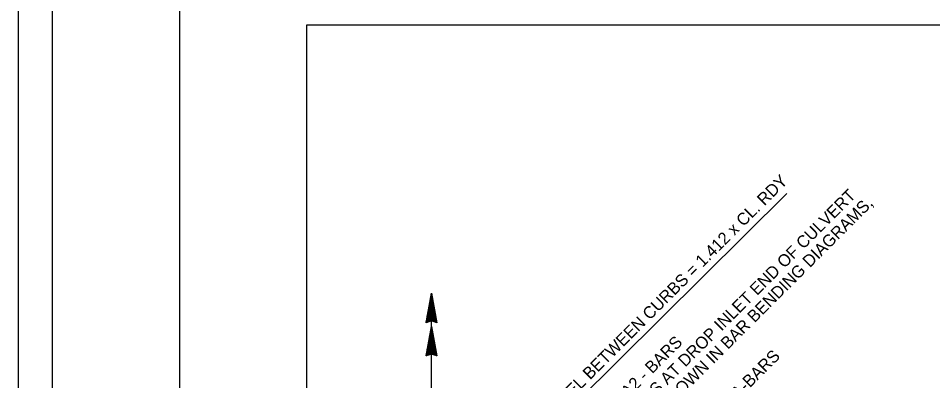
# Model space of a CAD drawing. Extents: x 294 to 663, y -49 to 231.
# Drawn here: x 294.3 to 402.1, y 131.8 to 174.5 of the extents above; entities that cross this region are included whole.
import ezdxf

# ---------------------------------------------------------------- set-up
doc = ezdxf.new("R2010")
doc.units = 0
doc.layers.add('Level 1', color=7, linetype='Continuous')

msp = doc.modelspace()

# ---------------------------------------------------------------- linework, layer by layer
at = {"layer": 'Level 1'}
for p, q in [((298.34, -43.79), (298.34, 186.23)), ((313.34, -38.79), (313.34, 181.23)), ((328.34, 173.72), (653.37, 173.72)), ((328.34, -31.29), (328.34, 173.72)), ((346.69, 115.99), (384.9, 153.84)), ((342.85, 138.78), (342.85, 141.17)), ((343.2, 141.17), (342.85, 141.17)), ((343.19, 141.22), (342.86, 141.22)), ((343.19, 141.19), (342.86, 141.19)), ((343.18, 141.27), (342.87, 141.27)), ((343.18, 141.25), (342.87, 141.25)), ((343.17, 141.32), (342.88, 141.32)), ((342.88, 138.79), (342.88, 141.3)), ((343.17, 141.3), (342.88, 141.3)), ((343.16, 141.37), (342.89, 141.37)), ((343.16, 141.35), (342.89, 141.35)), ((342.9, 138.8), (342.9, 141.44)), ((343.15, 141.42), (342.9, 141.42)), ((343.15, 141.4), (342.9, 141.4)), ((343.14, 141.47), (342.91, 141.47)), ((343.14, 141.45), (342.91, 141.45)), ((343.13, 141.53), (342.92, 141.53)), ((343.13, 141.5), (342.92, 141.5)), ((343.12, 141.6), (342.93, 141.6)), ((343.12, 141.58), (342.93, 141.58)), ((342.93, 138.81), (342.93, 141.57)), ((343.13, 141.55), (342.93, 141.55)), ((343.11, 141.65), (342.94, 141.65)), ((343.11, 141.63), (342.94, 141.63)), ((342.95, 138.82), (342.95, 141.71)), ((343.1, 141.7), (342.95, 141.7)), ((343.1, 141.68), (342.95, 141.68)), ((343.09, 141.75), (342.96, 141.75)), ((343.09, 141.73), (342.96, 141.73)), ((343.08, 141.8), (342.97, 141.8)), ((343.08, 141.78), (342.97, 141.78)), ((343.07, 141.86), (342.98, 141.86)), ((342.98, 138.83), (342.98, 141.84)), ((343.07, 141.83), (342.98, 141.83)), ((343.06, 141.91), (342.99, 141.91)), ((343.06, 141.88), (342.99, 141.88)), ((343.05, 141.96), (343, 141.96)), ((343.06, 141.93), (343, 141.93)), ((343.04, 142.01), (343.01, 142.01)), ((343.05, 141.98), (343.01, 141.98)), ((343.01, 138.84), (343.01, 141.97)), ((343.03, 142.06), (343.02, 142.06)), ((343.04, 142.03), (343.02, 142.03)), ((343.03, 142.08), (343.03, 142.08)), ((343.03, 138.83), (343.03, 142.07)), ((343.06, 138.82), (343.06, 141.93)), ((343.08, 138.81), (343.08, 141.79)), ((343.11, 138.8), (343.11, 141.65)), ((343.13, 138.8), (343.13, 141.51)), ((343.16, 138.79), (343.16, 141.37)), ((343.18, 138.78), (343.18, 141.23)), ((342.65, 138.71), (342.65, 140.1)), ((343.39, 140.1), (342.65, 140.1)), ((343.38, 140.15), (342.66, 140.15)), ((343.39, 140.13), (342.66, 140.13)), ((343.37, 140.23), (342.67, 140.23)), ((343.37, 140.2), (342.67, 140.2)), ((343.38, 140.18), (342.67, 140.18)), ((343.36, 140.28), (342.68, 140.28)), ((343.36, 140.25), (342.68, 140.25)), ((342.68, 138.72), (342.68, 140.23)), ((343.35, 140.33), (342.69, 140.33)), ((343.35, 140.31), (342.69, 140.31)), ((343.34, 140.38), (342.7, 140.38)), ((342.7, 138.73), (342.7, 140.37)), ((343.34, 140.36), (342.7, 140.36)), ((343.33, 140.43), (342.71, 140.43)), ((343.33, 140.41), (342.71, 140.41)), ((343.32, 140.48), (342.72, 140.48)), ((343.33, 140.46), (342.72, 140.46)), ((343.31, 140.53), (342.73, 140.53)), ((343.32, 140.51), (342.73, 140.51)), ((342.73, 138.74), (342.73, 140.5)), ((343.3, 140.58), (342.74, 140.58)), ((343.31, 140.56), (342.74, 140.56)), ((343.29, 140.64), (342.75, 140.64)), ((342.75, 138.75), (342.75, 140.63)), ((343.3, 140.61), (342.75, 140.61)), ((343.28, 140.69), (342.76, 140.69)), ((343.29, 140.66), (342.76, 140.66)), ((343.27, 140.74), (342.77, 140.74)), ((343.28, 140.71), (342.77, 140.71)), ((343.26, 140.79), (342.78, 140.79)), ((342.78, 138.76), (342.78, 140.77)), ((343.27, 140.76), (342.78, 140.76)), ((343.25, 140.86), (342.79, 140.86)), ((343.26, 140.84), (342.79, 140.84)), ((343.26, 140.81), (342.79, 140.81)), ((343.24, 140.92), (342.8, 140.92)), ((342.8, 138.77), (342.8, 140.9)), ((343.25, 140.89), (342.8, 140.89)), ((343.23, 140.97), (342.81, 140.97)), ((343.24, 140.94), (342.81, 140.94)), ((343.22, 141.02), (342.82, 141.02)), ((343.23, 140.99), (342.82, 140.99)), ((343.21, 141.07), (342.83, 141.07)), ((342.83, 138.78), (342.83, 141.04)), ((343.22, 141.04), (342.83, 141.04)), ((343.2, 141.12), (342.84, 141.12)), ((343.21, 141.09), (342.84, 141.09)), ((343.2, 141.14), (342.85, 141.14)), ((343.21, 138.77), (343.21, 141.09)), ((343.23, 138.76), (343.23, 140.95)), ((343.26, 138.75), (343.26, 140.82)), ((343.29, 138.75), (343.29, 140.68)), ((343.31, 138.74), (343.31, 140.54)), ((343.34, 138.73), (343.34, 140.4)), ((343.36, 138.72), (343.36, 140.26)), ((343.39, 138.71), (343.39, 140.12)), ((343.58, 139.06), (342.45, 139.06)), ((342.45, 138.64), (342.45, 139.03)), ((343.59, 139.03), (342.45, 139.03)), ((343.57, 139.11), (342.46, 139.11)), ((343.58, 139.09), (342.46, 139.09)), ((342.47, 138.65), (342.47, 139.16)), ((343.56, 139.16), (342.47, 139.16)), ((343.57, 139.14), (342.47, 139.14)), ((343.55, 139.21), (342.48, 139.21)), ((343.56, 139.19), (342.48, 139.19)), ((343.54, 139.26), (342.49, 139.26)), ((343.55, 139.24), (342.49, 139.24)), ((343.53, 139.31), (342.5, 139.31)), ((342.5, 138.66), (342.5, 139.3)), ((343.54, 139.29), (342.5, 139.29)), ((343.53, 139.37), (342.51, 139.37)), ((343.53, 139.34), (342.51, 139.34)), ((342.52, 138.67), (342.52, 139.43)), ((343.52, 139.42), (342.52, 139.42)), ((343.52, 139.39), (342.52, 139.39)), ((343.5, 139.49), (342.53, 139.49)), ((343.51, 139.47), (342.53, 139.47)), ((343.51, 139.44), (342.53, 139.44)), ((343.49, 139.54), (342.54, 139.54)), ((343.5, 139.52), (342.54, 139.52)), ((343.48, 139.59), (342.55, 139.59)), ((343.49, 139.57), (342.55, 139.57)), ((342.55, 138.68), (342.55, 139.56)), ((343.47, 139.64), (342.56, 139.64)), ((343.48, 139.62), (342.56, 139.62)), ((342.57, 138.69), (342.57, 139.7)), ((343.47, 139.7), (342.57, 139.7)), ((343.47, 139.67), (342.57, 139.67)), ((343.46, 139.75), (342.58, 139.75)), ((343.46, 139.72), (342.58, 139.72)), ((343.45, 139.8), (342.59, 139.8)), ((343.45, 139.77), (342.59, 139.77)), ((343.44, 139.85), (342.6, 139.85)), ((342.6, 138.7), (342.6, 139.83)), ((343.44, 139.82), (342.6, 139.82)), ((343.43, 139.9), (342.61, 139.9)), ((343.43, 139.87), (342.61, 139.87)), ((342.62, 138.71), (342.62, 139.97)), ((343.42, 139.95), (342.62, 139.95)), ((343.42, 139.92), (342.62, 139.92)), ((343.41, 140), (342.63, 140)), ((343.41, 139.98), (342.63, 139.98)), ((343.4, 140.05), (342.64, 140.05)), ((343.4, 140.03), (342.64, 140.03)), ((343.4, 140.08), (342.65, 140.08)), ((343.41, 138.7), (343.41, 139.98)), ((343.44, 138.69), (343.44, 139.84)), ((343.46, 138.69), (343.46, 139.71)), ((343.49, 138.68), (343.49, 139.57)), ((343.51, 138.67), (343.51, 139.43)), ((343.54, 138.66), (343.54, 139.29)), ((343.56, 138.65), (343.56, 139.15)), ((343.59, 138.64), (343.59, 139.01)), ((342.37, 138.62), (342.37, 138.63)), ((342.4, 138.63), (342.37, 138.63)), ((342.55, 138.68), (342.38, 138.68)), ((342.47, 138.65), (342.38, 138.65)), ((342.77, 138.76), (342.39, 138.76)), ((342.7, 138.73), (342.39, 138.73)), ((342.62, 138.7), (342.39, 138.7)), ((342.92, 138.81), (342.4, 138.81)), ((342.84, 138.78), (342.4, 138.78)), ((342.4, 138.63), (342.4, 138.76)), ((343.62, 138.86), (342.41, 138.86)), ((342.99, 138.83), (342.41, 138.83)), ((343.61, 138.91), (342.42, 138.91)), ((342.42, 138.64), (342.42, 138.89)), ((343.61, 138.88), (342.42, 138.88)), ((343.6, 138.96), (342.43, 138.96)), ((343.6, 138.93), (342.43, 138.93)), ((343.59, 139.01), (342.44, 139.01)), ((343.6, 138.98), (342.44, 138.98)), ((343.07, 137.94), (342.98, 137.94)), ((343.06, 137.99), (342.99, 137.99)), ((343.06, 137.97), (342.99, 137.97)), ((343.05, 138.05), (343, 138.05)), ((343.06, 138.02), (343, 138.02)), ((343.04, 138.1), (343.01, 138.1)), ((343.05, 138.07), (343.01, 138.07)), ((343.01, 134.93), (343.01, 138.06)), ((343.62, 138.83), (343.02, 138.83)), ((343.02, 95.08), (343.02, 138.81)), ((343.03, 138.15), (343.02, 138.15)), ((343.04, 138.12), (343.02, 138.12)), ((343.03, 138.17), (343.03, 138.17)), ((343.03, 134.92), (343.03, 138.15)), ((343.06, 134.91), (343.06, 138.01)), ((343.63, 138.81), (343.1, 138.81)), ((343.63, 138.78), (343.18, 138.78)), ((343.64, 138.76), (343.25, 138.76)), ((343.64, 138.73), (343.33, 138.73)), ((343.65, 138.7), (343.41, 138.7)), ((343.65, 138.68), (343.49, 138.68)), ((343.66, 138.65), (343.56, 138.65)), ((343.62, 138.64), (343.62, 138.87)), ((343.64, 138.63), (343.64, 138.73)), ((343.66, 138.63), (343.64, 138.63)), ((343.26, 136.88), (342.78, 136.88)), ((342.78, 134.85), (342.78, 136.86)), ((343.25, 136.95), (342.79, 136.95)), ((343.26, 136.93), (342.79, 136.93)), ((343.26, 136.9), (342.79, 136.9)), ((343.24, 137), (342.8, 137)), ((342.8, 134.86), (342.8, 136.99)), ((343.25, 136.98), (342.8, 136.98)), ((343.23, 137.05), (342.81, 137.05)), ((343.24, 137.03), (342.81, 137.03)), ((343.22, 137.11), (342.82, 137.11)), ((343.23, 137.08), (342.82, 137.08)), ((343.21, 137.16), (342.83, 137.16)), ((342.83, 134.86), (342.83, 137.13)), ((343.22, 137.13), (342.83, 137.13)), ((343.2, 137.21), (342.84, 137.21)), ((343.21, 137.18), (342.84, 137.18)), ((342.85, 134.87), (342.85, 137.26)), ((343.2, 137.26), (342.85, 137.26)), ((343.2, 137.23), (342.85, 137.23)), ((343.19, 137.31), (342.86, 137.31)), ((343.19, 137.28), (342.86, 137.28)), ((343.18, 137.36), (342.87, 137.36)), ((343.18, 137.33), (342.87, 137.33)), ((343.17, 137.41), (342.88, 137.41)), ((342.88, 134.88), (342.88, 137.39)), ((343.17, 137.38), (342.88, 137.38)), ((343.16, 137.46), (342.89, 137.46)), ((343.16, 137.44), (342.89, 137.44)), ((342.9, 134.89), (342.9, 137.53)), ((343.15, 137.51), (342.9, 137.51)), ((343.15, 137.49), (342.9, 137.49)), ((343.14, 137.56), (342.91, 137.56)), ((343.14, 137.54), (342.91, 137.54)), ((343.13, 137.61), (342.92, 137.61)), ((343.13, 137.59), (342.92, 137.59)), ((343.12, 137.69), (342.93, 137.69)), ((342.93, 134.9), (342.93, 137.66)), ((343.12, 137.66), (342.93, 137.66)), ((343.13, 137.64), (342.93, 137.64)), ((343.11, 137.74), (342.94, 137.74)), ((343.11, 137.72), (342.94, 137.72)), ((342.95, 134.91), (342.95, 137.79)), ((343.1, 137.79), (342.95, 137.79)), ((343.1, 137.77), (342.95, 137.77)), ((343.09, 137.84), (342.96, 137.84)), ((343.09, 137.82), (342.96, 137.82)), ((343.08, 137.89), (342.97, 137.89)), ((343.08, 137.87), (342.97, 137.87)), ((342.98, 134.92), (342.98, 137.93)), ((343.07, 137.92), (342.98, 137.92)), ((343.08, 134.9), (343.08, 137.88)), ((343.11, 134.89), (343.11, 137.74)), ((343.13, 134.88), (343.13, 137.6)), ((343.16, 134.88), (343.16, 137.46)), ((343.18, 134.87), (343.18, 137.32)), ((343.21, 134.86), (343.21, 137.18)), ((343.23, 134.85), (343.23, 137.04)), ((343.26, 134.84), (343.26, 136.91)), ((342.57, 134.78), (342.57, 135.79)), ((343.47, 135.78), (342.57, 135.78)), ((343.46, 135.83), (342.58, 135.83)), ((343.46, 135.81), (342.58, 135.81)), ((343.45, 135.89), (342.59, 135.89)), ((343.45, 135.86), (342.59, 135.86)), ((343.44, 135.94), (342.6, 135.94)), ((342.6, 134.79), (342.6, 135.92)), ((343.44, 135.91), (342.6, 135.91)), ((343.43, 135.99), (342.61, 135.99)), ((343.43, 135.96), (342.61, 135.96)), ((342.62, 134.79), (342.62, 136.05)), ((343.42, 136.04), (342.62, 136.04)), ((343.42, 136.01), (342.62, 136.01)), ((343.41, 136.09), (342.63, 136.09)), ((343.41, 136.06), (342.63, 136.06)), ((343.4, 136.14), (342.64, 136.14)), ((343.4, 136.11), (342.64, 136.11)), ((342.65, 134.8), (342.65, 136.19)), ((343.39, 136.19), (342.65, 136.19)), ((343.4, 136.17), (342.65, 136.17)), ((343.38, 136.24), (342.66, 136.24)), ((343.39, 136.22), (342.66, 136.22)), ((343.37, 136.32), (342.67, 136.32)), ((343.37, 136.29), (342.67, 136.29)), ((343.38, 136.27), (342.67, 136.27)), ((343.36, 136.37), (342.68, 136.37)), ((343.36, 136.34), (342.68, 136.34)), ((342.68, 134.81), (342.68, 136.32)), ((343.35, 136.42), (342.69, 136.42)), ((343.35, 136.39), (342.69, 136.39)), ((343.34, 136.47), (342.7, 136.47)), ((342.7, 134.82), (342.7, 136.46)), ((343.34, 136.44), (342.7, 136.44)), ((343.33, 136.52), (342.71, 136.52)), ((343.33, 136.5), (342.71, 136.5)), ((343.32, 136.57), (342.72, 136.57)), ((343.33, 136.55), (342.72, 136.55)), ((343.31, 136.62), (342.73, 136.62)), ((343.32, 136.6), (342.73, 136.6)), ((342.73, 134.83), (342.73, 136.59)), ((343.3, 136.67), (342.74, 136.67)), ((343.31, 136.65), (342.74, 136.65)), ((342.75, 134.84), (342.75, 136.72)), ((343.29, 136.72), (342.75, 136.72)), ((343.3, 136.7), (342.75, 136.7)), ((343.28, 136.77), (342.76, 136.77)), ((343.29, 136.75), (342.76, 136.75)), ((343.27, 136.83), (342.77, 136.83)), ((343.28, 136.8), (342.77, 136.8)), ((343.27, 136.85), (342.78, 136.85)), ((343.29, 134.83), (343.29, 136.77)), ((343.31, 134.83), (343.31, 136.63)), ((343.34, 134.82), (343.34, 136.49)), ((343.36, 134.81), (343.36, 136.35)), ((343.39, 134.8), (343.39, 136.21)), ((343.41, 134.79), (343.41, 136.07)), ((343.44, 134.78), (343.44, 135.93)), ((343.46, 134.78), (343.46, 135.8)), ((342.4, 134.72), (342.37, 134.72)), ((342.37, 134.71), (342.37, 134.71)), ((342.55, 134.77), (342.38, 134.77)), ((342.47, 134.74), (342.38, 134.74)), ((342.77, 134.84), (342.39, 134.84)), ((342.7, 134.82), (342.39, 134.82)), ((342.62, 134.79), (342.39, 134.79)), ((342.92, 134.89), (342.4, 134.89)), ((342.84, 134.87), (342.4, 134.87)), ((342.4, 134.72), (342.4, 134.85)), ((343.62, 134.95), (342.41, 134.95)), ((342.99, 134.92), (342.41, 134.92)), ((343.61, 135), (342.42, 135)), ((342.42, 134.72), (342.42, 134.98)), ((343.61, 134.97), (342.42, 134.97)), ((343.6, 135.05), (342.43, 135.05)), ((343.6, 135.02), (342.43, 135.02)), ((343.59, 135.1), (342.44, 135.1)), ((343.6, 135.07), (342.44, 135.07)), ((343.58, 135.15), (342.45, 135.15)), ((342.45, 134.73), (342.45, 135.12)), ((343.59, 135.12), (342.45, 135.12)), ((343.57, 135.2), (342.46, 135.2)), ((343.58, 135.17), (342.46, 135.17)), ((342.47, 134.74), (342.47, 135.25)), ((343.56, 135.25), (342.47, 135.25)), ((343.57, 135.22), (342.47, 135.22)), ((343.55, 135.3), (342.48, 135.3)), ((343.56, 135.28), (342.48, 135.28)), ((343.54, 135.35), (342.49, 135.35)), ((343.55, 135.33), (342.49, 135.33)), ((343.53, 135.4), (342.5, 135.4)), ((342.5, 134.75), (342.5, 135.38)), ((343.54, 135.38), (342.5, 135.38)), ((343.53, 135.45), (342.51, 135.45)), ((343.53, 135.43), (342.51, 135.43)), ((342.52, 134.76), (342.52, 135.52)), ((343.52, 135.5), (342.52, 135.5)), ((343.52, 135.48), (342.52, 135.48)), ((343.5, 135.58), (342.53, 135.58)), ((343.51, 135.56), (342.53, 135.56)), ((343.51, 135.53), (342.53, 135.53)), ((343.49, 135.63), (342.54, 135.63)), ((343.5, 135.61), (342.54, 135.61)), ((343.48, 135.68), (342.55, 135.68)), ((343.49, 135.66), (342.55, 135.66)), ((342.55, 134.77), (342.55, 135.65)), ((343.47, 135.73), (342.56, 135.73)), ((343.48, 135.71), (342.56, 135.71)), ((343.47, 135.76), (342.57, 135.76)), ((343.62, 134.92), (343.02, 134.92)), ((343.63, 134.89), (343.1, 134.89)), ((343.63, 134.87), (343.18, 134.87)), ((343.64, 134.84), (343.25, 134.84)), ((343.64, 134.82), (343.33, 134.82)), ((343.65, 134.79), (343.41, 134.79)), ((343.49, 134.77), (343.49, 135.66)), ((343.65, 134.77), (343.49, 134.77)), ((343.51, 134.76), (343.51, 135.52)), ((343.54, 134.75), (343.54, 135.38)), ((343.56, 134.74), (343.56, 135.24)), ((343.66, 134.74), (343.56, 134.74)), ((343.59, 134.73), (343.59, 135.1)), ((343.62, 134.72), (343.62, 134.96)), ((343.64, 134.72), (343.64, 134.82)), ((343.66, 134.72), (343.64, 134.72))]:
    msp.add_line(p, q, dxfattribs=at)
for points in [[(294.32, -48.55), (662.51, -48.55), (662.51, 221.88), (294.32, 221.88)], [(342.37, 138.62), (343.03, 142.09), (343.66, 138.62), (343.01, 138.84)], [(342.37, 134.71), (343.03, 138.18), (343.66, 134.71), (343.01, 134.93)]]:
    msp.add_lwpolyline(points, close=True, dxfattribs=at)

# ---------------------------------------------------------------- texts
for s, p in [('LENGTH OF BARREL BETWEEN CURBS = 1.412 x CL. RDY', (347.85, 118.02)), ('BEND A -BARS AT DROP INLET END OF CULVERT', (360.94, 121.37)), ('BARREL, AS SHOWN IN BAR BENDING DIAGRAMS,', (362.38, 119.88)), ('STD. A1 & A2 - BARS', (359.45, 122.98)), ('STD. A-BARS', (375.74, 126.13))]:
    msp.add_text(s, height=1.423, rotation=44.9406, dxfattribs=at).set_placement(p)

doc.saveas('drawing.dxf')
